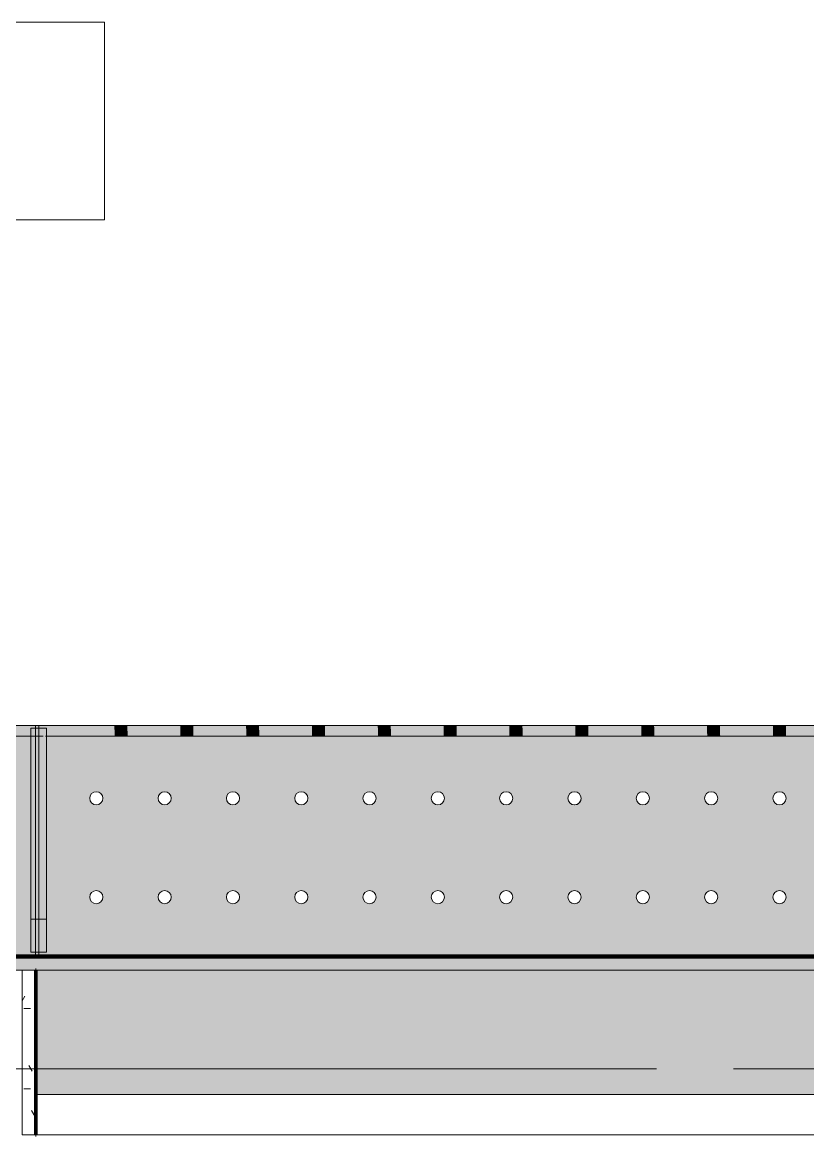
# Model space of a CAD drawing. Header units: millimetres. Extents: x 81469 to 279813, y -8553 to 29000.
# Drawn here: x 121430 to 122623, y -100 to 1589 of the extents above; entities that cross this region are included whole.
import ezdxf

# ---------------------------------------------------------------- set-up
doc = ezdxf.new("R2010")
doc.units = ezdxf.units.MM
doc.linetypes.add('Осевая', pattern=[3175, 635, -476.25, 1587.5, -476.25])
for name, color, linetype, lineweight in [('A-WALL-IDEN', 7, 'Continuous', 9), ('I-WALL', 7, 'Continuous', 9), ('Оси', 7, 'Continuous', 9), ('Оси-2', 7, 'Осевая', 9)]:
    doc.layers.add(name, color=color, linetype=linetype, lineweight=lineweight)
for name, color, linetype, lineweight, true_color in [('I-WALL-14', 7, 'Continuous', 80, 0xffd2ff), ('I-WALL-4', 7, 'Continuous', 9, 0xc0c0c0), ('I-WALL-8', 7, 'Continuous', 80, 0xff80c0), ('Знаки-1', 9, 'Continuous', 9, 0x808080), ('Знаки-3', 7, 'Continuous', 9, 0xd1cabb), ('Знаки-5', 7, 'Continuous', 9, 0xc1bbaf), ('Знаки-6', 7, 'Continuous', 9, 0xaba79f), ('Знаки-7', 7, 'Continuous', 9, 0xccc5b7), ('Знаки-8', 7, 'Continuous', 9, 0xd4ccbd), ('Знаки-9', 7, 'Continuous', 9, 0xd5cdbe)]:
    doc.layers.add(name, color=color, linetype=linetype, lineweight=lineweight, true_color=true_color)
doc.layers.add('Знаки-4', color=7, linetype='Continuous', lineweight=9, transparency=0.5)
pattern_1 = [(0, (0, 0), (121.92, 30.48), [10.058, -81.382, 10.058, -81.382, -487.68]), (0, (0, 0), (121.92, 30.48), [-182.88, 10.058, -172.822, 10.058, -81.382, -213.36]), (0, (0, 0), (121.92, 30.48), [-457.2, 10.058, -50.902, 10.058, -142.342]), (120, (45.72, 15.24), (-87.356454, 90.345817), [10.058, -81.382, 10.058, -81.382, -487.68]), (120, (45.72, 15.24), (-87.356454, 90.345817), [-182.88, 10.058, -172.822, 10.058, -81.382, -213.36]), (120, (45.72, 15.24), (-87.356454, 90.345817), [-457.2, 10.058, -50.902, 10.058, -142.342]), (240, (60.96, 76.2), (-34.563546, -120.825817), [10.058, -81.382, 10.058, -81.382, -487.68]), (240, (60.96, 76.2), (-34.563546, -120.825817), [-182.88, 10.058, -172.822, 10.058, -81.382, -213.36]), (240, (60.96, 76.2), (-34.563546, -120.825817), [-457.2, 10.058, -50.902, 10.058, -142.342])]

# ---------------------------------------------------------------- blocks, each defined once
blk = doc.blocks.new('Зашивка радиатора_ с перфорацией М7_1 - Зашивка радиатора_ с перфорацией М7_1-V31-План отделки стен 3 этажа в осях 23-33')
at = {"layer": 'Знаки-4'}
for points in [[(1529.6, 380), (-370, 380), (-370, 191.3), (1890, 191.3), (1890, 380)], [(1878.3, -163.9), (-370, -163.9), (-370, -179.9), (1890, -179.9), (1890, -163.9), (1885, -163.9)], [(750.3, -163.9), (740, -163.9), (740.7, -179.9), (780, -179.9), (779.3, -163.9), (751.3, -163.9)], [(750.3, -163.9), (750, -163.9), (750.3, -179.9), (770, -179.9), (769.7, -163.9), (751.3, -163.9)], [(752.9, -163.9), (750, -163.9), (750.3, -179.9), (770, -179.9), (769.7, -163.9), (755, -163.9)], [(845.9, -163.9), (840, -163.9), (840.7, -179.9), (880, -179.9), (879.3, -163.9), (850, -163.9)], [(867.1, -163.9), (850, -163.9), (850.3, -179.9), (870, -179.9), (869.7, -163.9), (868.7, -163.9)], [(965, -163.9), (940, -163.9), (940.7, -179.9), (980, -179.9), (979.3, -163.9), (965.2, -163.9)], [(967.1, -163.9), (950, -163.9), (950.3, -179.9), (970, -179.9), (969.7, -163.9), (968.7, -163.9)], [(1050.3, -163.9), (1040, -163.9), (1040.7, -179.9), (1080, -179.9), (1079.3, -163.9), (1051.3, -163.9)], [(1050.3, -163.9), (1050, -163.9), (1050.3, -179.9), (1070, -179.9), (1069.7, -163.9), (1051.3, -163.9)], [(1070, -163.9), (1050, -163.9), (1050.3, -179.9), (1070, -179.9)], [(1174.1, -163.9), (1140, -163.9), (1140.7, -179.9), (1180, -179.9), (1179.3, -163.9), (1175, -163.9)], [(1170, -163.9), (1150, -163.9), (1150.3, -179.9), (1170, -179.9)], [(1268.7, -163.9), (1240, -163.9), (1240.7, -179.9), (1280, -179.9), (1279.3, -163.9), (1269.7, -163.9)], [(1267.1, -163.9), (1250, -163.9), (1250.3, -179.9), (1270, -179.9), (1269.7, -163.9), (1268.7, -163.9)], [(1340, -163.9), (1340.7, -179.9), (1380, -179.9), (1379.3, -163.9), (1340.7, -163.9)], [(1360, -163.9), (1350, -163.9), (1350.3, -179.9), (1370, -179.9), (1369.7, -163.9), (1362.6, -163.9)], [(1350, -163.9), (1350.3, -179.9), (1370, -179.9), (1369.7, -163.9), (1350.3, -163.9)], [(1440, -163.9), (1440.7, -179.9), (1480, -179.9), (1479.3, -163.9), (1440.7, -163.9)], [(1467.1, -163.9), (1450, -163.9), (1450.3, -179.9), (1470, -179.9), (1469.7, -163.9), (1468.7, -163.9)], [(1540, -163.9), (1540.7, -179.9), (1580, -179.9), (1579.3, -163.9), (1540.7, -163.9)], [(1567.1, -163.9), (1550, -163.9), (1550.3, -179.9), (1570, -179.9), (1569.7, -163.9), (1568.7, -163.9)], [(1640, -163.9), (1640.7, -179.9), (1680, -179.9), (1679.3, -163.9), (1640.7, -163.9)], [(1667.1, -163.9), (1650, -163.9), (1650.3, -179.9), (1670, -179.9), (1669.7, -163.9), (1668.7, -163.9)], [(1650.3, -163.9), (1650, -163.9), (1650.3, -179.9), (1670, -179.9), (1669.7, -163.9), (1651.3, -163.9)], [(1742.7, -163.9), (1740, -163.9), (1740.7, -179.9), (1780, -179.9), (1779.3, -163.9), (1742.8, -163.9)], [(1752.9, -163.9), (1750, -164.7), (1750.3, -179.9), (1770, -179.9), (1769.7, -163.9), (1754.8, -163.9)]]:
    blk.add_hatch(color=256, dxfattribs=at).paths.add_polyline_path(points)
h = blk.add_hatch(color=256, dxfattribs=at)
h.paths.add_polyline_path([(1890, 171.3), (-370, 171.3), (-370, -179.9), (1890, -179.9), (1890, 163.9)])
h.paths.add_polyline_path([(1590, 90.4), (1595, 89), (1598.7, 85.4), (1600, 80.4), (1598.7, 75.4), (1595, 71.7), (1590, 70.4), (1585, 71.7), (1581.3, 75.4), (1580, 80.4), (1581.3, 85.4), (1585, 89), (1587.4, 90)])
h.paths.add_polyline_path([(1382.5, 90.4), (1387.5, 89), (1391.2, 85.4), (1392.5, 80.4), (1391.2, 75.4), (1387.5, 71.7), (1382.5, 70.4), (1377.5, 71.7), (1373.8, 75.4), (1372.5, 80.4), (1373.8, 85.4), (1377.5, 89), (1379.9, 90)])
h.paths.add_polyline_path([(1797.5, 90.4), (1802.5, 89), (1806.2, 85.4), (1807.5, 80.4), (1806.2, 75.4), (1802.5, 71.7), (1797.5, 70.4), (1792.5, 71.7), (1788.8, 75.4), (1787.5, 80.4), (1788.8, 85.4), (1792.5, 89), (1794.9, 90)])
h.paths.add_polyline_path([(1278.7, 90.4), (1283.7, 89), (1287.4, 85.4), (1288.7, 80.4), (1287.4, 75.4), (1283.7, 71.7), (1278.7, 70.4), (1273.7, 71.7), (1270.1, 75.4), (1268.7, 80.4), (1270.1, 85.4), (1273.7, 89), (1276.2, 90)])
h.paths.add_polyline_path([(1175, 90.4), (1180, 89), (1183.7, 85.4), (1185, 80.4), (1183.7, 75.4), (1180, 71.7), (1175, 70.4), (1170, 71.7), (1166.3, 75.4), (1165, 80.4), (1166.3, 85.4), (1170.9, 89.4), (1172.4, 90)])
h.paths.add_polyline_path([(1486.2, 90.4), (1491.2, 89), (1494.9, 85.4), (1496.2, 80.4), (1494.9, 75.4), (1491.2, 71.7), (1486.2, 70.4), (1481.2, 71.7), (1477.6, 75.4), (1476.2, 80.4), (1477.6, 85.4), (1481.2, 89), (1483.7, 90)])
h.paths.add_polyline_path([(1071.2, 90.4), (1076.2, 89), (1079.9, 85.4), (1081.2, 80.4), (1079.9, 75.4), (1076.2, 71.7), (1071.2, 70.4), (1066.2, 71.7), (1062.6, 75.4), (1061.2, 80.4), (1062.6, 85.4), (1066.2, 89), (1068.7, 90)])
h.paths.add_polyline_path([(967.5, 90.4), (972.5, 89), (976.2, 85.4), (977.5, 80.4), (976.2, 75.4), (972.5, 71.7), (967.5, 70.4), (962.5, 71.7), (958.8, 75.4), (957.5, 80.4), (958.8, 85.4), (962.5, 89), (964.9, 90)])
h.paths.add_polyline_path([(863.7, 90.4), (868.7, 89), (872.4, 85.4), (873.7, 80.4), (872.4, 75.4), (868.7, 71.7), (863.7, 70.4), (858.7, 71.7), (855.1, 75.4), (853.7, 80.4), (855.1, 85.4), (858.7, 89), (861.2, 90)])
h.paths.add_polyline_path([(1693.7, 90.4), (1698.7, 89), (1702.4, 85.4), (1703.7, 80.4), (1702.4, 75.4), (1698.7, 71.7), (1693.7, 70.4), (1688.7, 71.7), (1685.1, 75.4), (1683.7, 80.4), (1685.1, 85.4), (1688.7, 89), (1691.2, 90)])
h.paths.add_polyline_path([(656.2, 90.4), (661.2, 89), (664.9, 85.4), (666.2, 80.4), (664.9, 75.4), (661.2, 71.7), (656.2, 70.4), (651.2, 71.7), (647.6, 75.4), (646.2, 80.4), (647.6, 85.4), (651.2, 89), (653.7, 90)])
h.paths.add_polyline_path([(-70, 90.4), (-65, 89), (-61.3, 85.4), (-60, 80.4), (-61.3, 75.4), (-65, 71.7), (-70, 70.4), (-75, 71.7), (-78.7, 75.4), (-80, 80.4), (-78.7, 85.4), (-75, 89), (-72.6, 90)])
h.paths.add_polyline_path([(345, 90.4), (350, 89), (353.7, 85.4), (355, 80.4), (353.7, 75.4), (350, 71.7), (345, 70.4), (340, 71.7), (336.3, 75.4), (335, 80.4), (336.3, 85.4), (340, 89), (342.4, 90)])
h.paths.add_polyline_path([(33.7, 90.4), (38.7, 89), (42.4, 85.4), (43.7, 80.4), (42.4, 75.4), (38.7, 71.7), (33.7, 70.4), (28.7, 71.7), (25.1, 75.4), (23.7, 80.4), (25.1, 85.4), (28.7, 89), (31.2, 90)])
h.paths.add_polyline_path([(137.5, 90.4), (142.5, 89), (146.2, 85.4), (147.5, 80.4), (146.2, 75.4), (142.5, 71.7), (137.5, 70.4), (132.5, 71.7), (128.8, 75.4), (127.5, 80.4), (128.8, 85.4), (132.5, 89), (134.9, 90)])
h.paths.add_polyline_path([(-277.5, 90.4), (-272.5, 89), (-268.8, 85.4), (-267.5, 80.4), (-268.8, 75.4), (-272.5, 71.7), (-277.5, 70.4), (-282.5, 71.7), (-286.2, 75.4), (-287.5, 80.4), (-286.2, 85.4), (-282.5, 89), (-280.1, 90)])
h.paths.add_polyline_path([(760, 90.4), (765, 89), (768.7, 85.4), (770, 80.4), (768.7, 75.4), (765, 71.7), (760, 70.4), (755, 71.7), (751.3, 75.4), (750, 80.4), (751.3, 85.4), (755, 89), (757.4, 90)])
h.paths.add_polyline_path([(-173.8, 90.4), (-168.8, 89), (-165.1, 85.4), (-163.8, 80.4), (-165.1, 75.4), (-168.8, 71.7), (-173.8, 70.4), (-178.8, 71.7), (-182.4, 75.4), (-183.8, 80.4), (-182.4, 85.4), (-178.8, 89), (-176.3, 90)])
h.paths.add_polyline_path([(448.7, 90.4), (453.7, 89), (457.4, 85.4), (458.7, 80.4), (457.4, 75.4), (453.5, 71.6), (448.7, 70.4), (443.7, 71.7), (440.1, 75.4), (438.7, 80.4), (440.1, 85.4), (443.7, 89), (446.2, 90)])
h.paths.add_polyline_path([(552.5, 90.4), (557.5, 89), (561.2, 85.4), (562.5, 80.4), (561.2, 75.4), (557.5, 71.7), (552.5, 70.4), (547.5, 71.7), (543.8, 75.4), (542.5, 80.4), (543.8, 85.4), (547.5, 89), (549.9, 90)])
h.paths.add_polyline_path([(241.2, 90.4), (246.2, 89), (249.9, 85.4), (251.2, 80.4), (249.9, 75.4), (246.2, 71.7), (241.2, 70.4), (236.2, 71.7), (232.6, 75.4), (231.2, 80.4), (232.6, 85.4), (236.2, 89), (238.7, 90)])
h.paths.add_polyline_path([(863.7, -59.6), (868.7, -61), (872.4, -64.6), (873.7, -69.6), (872.4, -74.6), (868.7, -78.3), (863.7, -79.6), (858.7, -78.3), (855.1, -74.6), (853.7, -69.6), (855.1, -64.6), (858.7, -61), (861.2, -60)])
h.paths.add_polyline_path([(1382.5, -59.6), (1387.5, -61), (1391.2, -64.6), (1392.5, -69.6), (1391.2, -74.6), (1387.5, -78.3), (1382.5, -79.6), (1377.5, -78.3), (1373.8, -74.6), (1372.5, -69.6), (1373.8, -64.6), (1377.5, -61), (1379.9, -60)])
h.paths.add_polyline_path([(760, -59.6), (765, -61), (768.7, -64.6), (770, -69.6), (768.7, -74.6), (765, -78.3), (760, -79.6), (755, -78.3), (751.3, -74.6), (750, -69.6), (751.3, -64.6), (755, -61), (757.4, -60)])
h.paths.add_polyline_path([(1797.5, -59.6), (1802.5, -61), (1806.2, -64.6), (1807.5, -69.6), (1806.2, -74.6), (1802.5, -78.3), (1797.5, -79.6), (1792.5, -78.3), (1788.8, -74.6), (1787.5, -69.6), (1788.8, -64.6), (1792.5, -61), (1794.9, -60)])
h.paths.add_polyline_path([(1278.7, -59.6), (1283.7, -61), (1287.4, -64.6), (1288.7, -69.6), (1287.4, -74.6), (1283.7, -78.3), (1278.7, -79.6), (1273.7, -78.3), (1270.1, -74.6), (1268.7, -69.6), (1270.1, -64.6), (1273.7, -61), (1276.2, -60)])
h.paths.add_polyline_path([(1590, -59.6), (1595, -61), (1598.7, -64.6), (1600, -69.6), (1598.7, -74.6), (1595, -78.3), (1590, -79.6), (1585, -78.3), (1581.3, -74.6), (1580, -69.6), (1581.3, -64.6), (1585, -61), (1587.4, -60)])
h.paths.add_polyline_path([(1486.2, -59.6), (1491.2, -61), (1494.9, -64.6), (1496.2, -69.6), (1494.9, -74.6), (1491.2, -78.3), (1486.2, -79.6), (1481.2, -78.3), (1477.6, -74.6), (1476.2, -69.6), (1477.6, -64.6), (1481.2, -61), (1483.7, -60)])
h.paths.add_polyline_path([(1175, -59.6), (1180, -61), (1183.7, -64.6), (1185, -69.6), (1183.7, -74.6), (1180, -78.3), (1175, -79.6), (1170, -78.3), (1166.3, -74.6), (1165, -69.6), (1166.3, -64.6), (1170.9, -60.6), (1172.4, -60)])
h.paths.add_polyline_path([(967.5, -59.6), (972.5, -61), (976.2, -64.6), (977.5, -69.6), (976.2, -74.6), (972.5, -78.3), (967.5, -79.6), (962.5, -78.3), (958.8, -74.6), (957.5, -69.6), (958.8, -64.6), (962.5, -61), (964.9, -60)])
h.paths.add_polyline_path([(1693.7, -59.6), (1698.7, -61), (1702.4, -64.6), (1703.7, -69.6), (1702.4, -74.6), (1698.7, -78.3), (1693.7, -79.6), (1688.7, -78.3), (1685.1, -74.6), (1683.7, -69.6), (1685.1, -64.6), (1688.7, -61), (1691.2, -60)])
h.paths.add_polyline_path([(1071.2, -59.6), (1076.2, -61), (1079.9, -64.6), (1081.2, -69.6), (1079.9, -74.6), (1076.2, -78.3), (1071.2, -79.6), (1066.2, -78.3), (1062.6, -74.6), (1061.2, -69.6), (1062.6, -64.6), (1066.2, -61), (1068.7, -60)])
h.paths.add_polyline_path([(-277.5, -59.6), (-272.5, -61), (-268.8, -64.6), (-267.5, -69.6), (-268.8, -74.6), (-272.5, -78.3), (-277.5, -79.6), (-282.5, -78.3), (-286.2, -74.6), (-287.5, -69.6), (-286.2, -64.6), (-282.5, -61), (-280.1, -60)])
h.paths.add_polyline_path([(448.7, -59.6), (453.7, -61), (457.4, -64.6), (458.7, -69.6), (457.4, -74.6), (453.5, -78.4), (448.7, -79.6), (443.7, -78.3), (440.1, -74.6), (438.7, -69.6), (440.1, -64.6), (443.7, -61), (446.2, -60)])
h.paths.add_polyline_path([(656.2, -59.6), (661.2, -61), (664.9, -64.6), (666.2, -69.6), (664.9, -74.6), (661.2, -78.3), (656.2, -79.6), (651.2, -78.3), (647.6, -74.6), (646.2, -69.6), (647.6, -64.6), (651.2, -61), (653.7, -60)])
h.paths.add_polyline_path([(345, -59.6), (350, -61), (353.7, -64.6), (355, -69.6), (353.7, -74.6), (350, -78.3), (345, -79.6), (340, -78.3), (336.3, -74.6), (335, -69.6), (336.3, -64.6), (340, -61), (342.4, -60)])
h.paths.add_polyline_path([(552.5, -59.6), (557.5, -61), (561.2, -64.6), (562.5, -69.6), (561.2, -74.6), (557.5, -78.3), (552.5, -79.6), (547.5, -78.3), (543.8, -74.6), (542.5, -69.6), (543.8, -64.6), (547.5, -61), (549.9, -60)])
h.paths.add_polyline_path([(33.7, -59.6), (38.7, -61), (42.4, -64.6), (43.7, -69.6), (42.4, -74.6), (38.7, -78.3), (33.7, -79.6), (28.7, -78.3), (25.1, -74.6), (23.7, -69.6), (25.1, -64.6), (28.7, -61), (31.2, -60)])
h.paths.add_polyline_path([(-70, -59.6), (-65, -61), (-61.3, -64.6), (-60, -69.6), (-61.3, -74.6), (-65, -78.3), (-70, -79.6), (-75, -78.3), (-78.7, -74.6), (-80, -69.6), (-78.7, -64.6), (-75, -61), (-72.6, -60)])
h.paths.add_polyline_path([(-173.8, -59.6), (-168.8, -61), (-165.1, -64.6), (-163.8, -69.6), (-165.1, -74.6), (-168.8, -78.3), (-173.8, -79.6), (-178.8, -78.3), (-182.4, -74.6), (-183.8, -69.6), (-182.4, -64.6), (-178.8, -61), (-176.3, -60)])
h.paths.add_polyline_path([(137.5, -59.6), (142.5, -61), (146.2, -64.6), (147.5, -69.6), (146.2, -74.6), (142.5, -78.3), (137.5, -79.6), (132.5, -78.3), (128.8, -74.6), (127.5, -69.6), (128.8, -64.6), (132.5, -61), (134.9, -60)])
h.paths.add_polyline_path([(241.2, -59.6), (246.2, -61), (249.9, -64.6), (251.2, -69.6), (249.9, -74.6), (246.2, -78.3), (241.2, -79.6), (236.2, -78.3), (232.6, -74.6), (231.2, -69.6), (232.6, -64.6), (236.2, -61), (238.7, -60)])
at = {"layer": 'Знаки-1'}
for p, q in [((1890, 380), (-370, 380)), ((-370, -179.9), (1885, -179.9))]:
    blk.add_line(p, q, dxfattribs=at)
for centre, start, end in [((760, 80.4), 0, 180), ((863.7, 80.4), 0, 180), ((967.5, 80.4), 0, 180), ((1071.2, 80.4), 0, 180), ((1175, 80.4), 0, 180), ((1278.7, 80.4), 0, 180), ((1382.5, 80.4), 0, 180), ((1486.2, 80.4), 0, 180), ((1590, 80.4), 0, 180), ((1693.7, 80.4), 0, 180), ((1797.5, 80.4), 0, 180), ((760, 80.4), 180, 0), ((863.7, 80.4), 180, 0), ((967.5, 80.4), 180, 0), ((1071.2, 80.4), 180, 0), ((1175, 80.4), 180, 0), ((1278.7, 80.4), 180, 0), ((1382.5, 80.4), 180, 0), ((1486.2, 80.4), 180, 360), ((1590, 80.4), 180, 0), ((1693.7, 80.4), 180, 360), ((1797.5, 80.4), 180, 0), ((760, -69.6), 0, 180), ((863.7, -69.6), 0, 180), ((967.5, -69.6), 0, 180), ((1071.2, -69.6), 0, 180), ((1175, -69.6), 0, 180), ((1278.7, -69.6), 0, 180), ((1382.5, -69.6), 0, 180), ((1486.2, -69.6), 0, 180), ((1590, -69.6), 0, 180), ((1693.7, -69.6), 0, 180), ((1797.5, -69.6), 0, 180), ((760, -69.6), 180, 0), ((863.7, -69.6), 180, 0), ((967.5, -69.6), 180, 0), ((1071.2, -69.6), 180, 0), ((1175, -69.6), 180, 0), ((1278.7, -69.6), 180, 0), ((1382.5, -69.6), 180, 0), ((1486.2, -69.6), 180, 0), ((1590, -69.6), 180, 0), ((1693.7, -69.6), 180, 0), ((1797.5, -69.6), 180, 0)]:
    blk.add_arc(centre, 10, start, end, dxfattribs=at)
at = {"layer": 'Знаки-3'}
for p, q in [((751.3, -163.9), (754.8, -163.9)), ((754.8, -163.9), (751.3, -163.9)), ((755, -163.9), (765, -163.9)), ((765, -163.9), (755, -163.9)), ((765.2, -163.9), (768.7, -163.9)), ((768.7, -163.9), (765.2, -163.9)), ((854.8, -163.9), (851.3, -163.9)), ((865, -163.9), (855, -163.9)), ((868.7, -163.9), (865.2, -163.9)), ((954.8, -163.9), (951.3, -163.9)), ((965, -163.9), (955, -163.9)), ((968.7, -163.9), (965.2, -163.9)), ((1051.3, -163.9), (1054.8, -163.9)), ((1054.8, -163.9), (1051.3, -163.9)), ((1055, -163.9), (1065, -163.9)), ((1065, -163.9), (1055, -163.9)), ((1065.2, -163.9), (1068.7, -163.9)), ((1068.7, -163.9), (1065.2, -163.9)), ((1154.8, -163.9), (1151.3, -163.9)), ((1165, -163.9), (1155, -163.9)), ((1168.7, -163.9), (1165.2, -163.9)), ((1254.8, -163.9), (1251.3, -163.9)), ((1265, -163.9), (1255, -163.9)), ((1268.7, -163.9), (1265.2, -163.9)), ((1350, -163.9), (1350.2, -163.9)), ((1350.2, -163.9), (1350, -163.9)), ((1351.3, -163.9), (1354.8, -163.9)), ((1354.8, -163.9), (1351.3, -163.9)), ((1355, -163.9), (1365, -163.9)), ((1365, -163.9), (1355, -163.9)), ((1365.2, -163.9), (1368.7, -163.9)), ((1368.7, -163.9), (1365.2, -163.9)), ((1454.8, -163.9), (1451.3, -163.9)), ((1465, -163.9), (1455, -163.9)), ((1468.7, -163.9), (1465.2, -163.9)), ((1554.8, -163.9), (1551.3, -163.9)), ((1565, -163.9), (1555, -163.9)), ((1568.7, -163.9), (1565.2, -163.9)), ((1651.3, -163.9), (1654.8, -163.9)), ((1654.8, -163.9), (1651.3, -163.9)), ((1655, -163.9), (1665, -163.9)), ((1665, -163.9), (1655, -163.9)), ((1665.2, -163.9), (1668.7, -163.9)), ((1668.7, -163.9), (1665.2, -163.9)), ((1754.8, -163.9), (1751.3, -163.9)), ((1759.4, -163.9), (1755, -163.9)), ((1765, -163.9), (1760, -163.9)), ((1768.7, -163.9), (1765.2, -163.9)), ((1874.9, -163.9), (1873, -163.9)), ((1885, -163.9), (1878.3, -163.9)), ((1885, -163.9), (1890, -163.9)), ((1890, -163.9), (1890, -176.1)), ((1890, -176.1), (1890, -163.9)), ((751.3, -179.9), (754.8, -179.9)), ((754.8, -179.9), (751.3, -179.9)), ((755, -179.9), (765, -179.9)), ((765, -179.9), (755, -179.9)), ((765.2, -179.9), (768.7, -179.9)), ((768.7, -179.9), (765.2, -179.9)), ((851.3, -179.9), (854.8, -179.9)), ((855, -179.9), (865, -179.9)), ((865.2, -179.9), (868.7, -179.9)), ((951.3, -179.9), (954.8, -179.9)), ((955, -179.9), (965, -179.9)), ((965.2, -179.9), (968.7, -179.9)), ((1051.3, -179.9), (1054.8, -179.9)), ((1054.8, -179.9), (1051.3, -179.9)), ((1055, -179.9), (1065, -179.9)), ((1065, -179.9), (1055, -179.9)), ((1065.2, -179.9), (1068.7, -179.9)), ((1068.7, -179.9), (1065.2, -179.9)), ((1151.3, -179.9), (1154.8, -179.9)), ((1155, -179.9), (1165, -179.9)), ((1165.2, -179.9), (1168.7, -179.9)), ((1251.3, -179.9), (1254.8, -179.9)), ((1255, -179.9), (1265, -179.9)), ((1265.2, -179.9), (1268.7, -179.9)), ((1350, -179.9), (1350.2, -179.9)), ((1350.2, -179.9), (1350, -179.9)), ((1351.3, -179.9), (1354.8, -179.9)), ((1354.8, -179.9), (1351.3, -179.9)), ((1355, -179.9), (1360, -179.9)), ((1365, -179.9), (1355, -179.9)), ((1360, -179.9), (1365, -179.9)), ((1365.2, -179.9), (1368.7, -179.9)), ((1368.7, -179.9), (1365.2, -179.9)), ((1451.3, -179.9), (1454.8, -179.9)), ((1455, -179.9), (1465, -179.9)), ((1465.2, -179.9), (1468.7, -179.9)), ((1551.3, -179.9), (1554.8, -179.9)), ((1555, -179.9), (1565, -179.9)), ((1565.2, -179.9), (1568.7, -179.9)), ((1651.3, -179.9), (1654.8, -179.9)), ((1654.8, -179.9), (1651.3, -179.9)), ((1655, -179.9), (1665, -179.9)), ((1660, -179.9), (1655, -179.9)), ((1665, -179.9), (1660, -179.9)), ((1665.2, -179.9), (1668.7, -179.9)), ((1668.7, -179.9), (1665.2, -179.9)), ((1751.3, -179.9), (1754.8, -179.9)), ((1755, -179.9), (1765, -179.9)), ((1765.2, -179.9), (1768.7, -179.9)), ((1885, -179.9), (1890, -179.9)), ((1890, -176.1), (1890, -179.9))]:
    blk.add_line(p, q, dxfattribs=at)
at = {"layer": 'Знаки-5'}
for p, q in [((1890, 380), (1890, 191.3)), ((1890, 171.3), (1890, 163.9)), ((1890, -163.9), (1890, 163.9)), ((740, -163.9), (680, -163.9)), ((740, -163.9), (750, -163.9)), ((750, -163.9), (740, -163.9)), ((750, -163.9), (770, -163.9)), ((770, -163.9), (750, -163.9)), ((770, -163.9), (780, -163.9)), ((780, -163.9), (770, -163.9)), ((840, -163.9), (780, -163.9)), ((840, -163.9), (880, -163.9)), ((880, -163.9), (840, -163.9)), ((940, -163.9), (880, -163.9)), ((940, -163.9), (950, -163.9)), ((950, -163.9), (940, -163.9)), ((950, -163.9), (970, -163.9)), ((970, -163.9), (950, -163.9)), ((970, -163.9), (980, -163.9)), ((980, -163.9), (970, -163.9)), ((1040, -163.9), (980, -163.9)), ((1040, -163.9), (1050, -163.9)), ((1050, -163.9), (1040, -163.9)), ((1050, -163.9), (1070, -163.9)), ((1070, -163.9), (1050, -163.9)), ((1070, -163.9), (1080, -163.9)), ((1080, -163.9), (1070, -163.9)), ((1140, -163.9), (1080, -163.9)), ((1140, -163.9), (1180, -163.9)), ((1180, -163.9), (1140, -163.9)), ((1240, -163.9), (1180, -163.9)), ((1240, -163.9), (1250, -163.9)), ((1250, -163.9), (1240, -163.9)), ((1250, -163.9), (1270, -163.9)), ((1270, -163.9), (1250, -163.9)), ((1270, -163.9), (1280, -163.9)), ((1280, -163.9), (1270, -163.9)), ((1340, -163.9), (1280, -163.9)), ((1340, -163.9), (1350, -163.9)), ((1350, -163.9), (1340, -163.9)), ((1350, -163.9), (1370, -163.9)), ((1370, -163.9), (1350, -163.9)), ((1370, -163.9), (1380, -163.9)), ((1380, -163.9), (1370, -163.9)), ((1440, -163.9), (1380, -163.9)), ((1440, -163.9), (1480, -163.9)), ((1480, -163.9), (1440, -163.9)), ((1540, -163.9), (1480, -163.9)), ((1540, -163.9), (1550, -163.9)), ((1550, -163.9), (1540, -163.9)), ((1550, -163.9), (1570, -163.9)), ((1570, -163.9), (1550, -163.9)), ((1570, -163.9), (1580, -163.9)), ((1580, -163.9), (1570, -163.9)), ((1640, -163.9), (1580, -163.9)), ((1640, -163.9), (1650, -163.9)), ((1650, -163.9), (1640, -163.9)), ((1650, -163.9), (1670, -163.9)), ((1670, -163.9), (1650, -163.9)), ((1670, -163.9), (1680, -163.9)), ((1680, -163.9), (1670, -163.9)), ((1709, -163.9), (1680, -163.9)), ((1740, -163.9), (1709.7, -163.9)), ((1740, -163.9), (1742.7, -163.9)), ((1742.7, -163.9), (1740, -163.9)), ((1742.8, -163.9), (1759.4, -163.9)), ((1759.4, -163.9), (1742.8, -163.9)), ((1760, -163.9), (1780, -163.9)), ((1780, -163.9), (1760, -163.9)), ((1842.1, -163.9), (1780, -163.9)), ((1858.4, -163.9), (1842.7, -163.9)), ((1873, -163.9), (1859.2, -163.9)), ((1873, -163.9), (1874.9, -163.9)), ((1878.3, -163.9), (1885, -163.9)), ((680, -179.9), (740, -179.9)), ((740, -179.9), (750, -179.9)), ((750, -179.9), (740, -179.9)), ((750, -179.9), (770, -179.9)), ((770, -179.9), (750, -179.9)), ((770, -179.9), (780, -179.9)), ((780, -179.9), (770, -179.9)), ((780, -179.9), (840, -179.9)), ((840, -179.9), (880, -179.9)), ((880, -179.9), (840, -179.9)), ((880, -179.9), (940, -179.9)), ((940, -179.9), (950, -179.9)), ((950, -179.9), (940, -179.9)), ((950, -179.9), (970, -179.9)), ((970, -179.9), (950, -179.9)), ((970, -179.9), (980, -179.9)), ((980, -179.9), (970, -179.9)), ((980, -179.9), (1040, -179.9)), ((1040, -179.9), (1050, -179.9)), ((1040.7, -179.9), (1040, -179.9)), ((1050, -179.9), (1040.7, -179.9)), ((1050, -179.9), (1070, -179.9)), ((1070, -179.9), (1050, -179.9)), ((1070, -179.9), (1080, -179.9)), ((1080, -179.9), (1070, -179.9)), ((1080, -179.9), (1140, -179.9)), ((1140, -179.9), (1180, -179.9)), ((1180, -179.9), (1140, -179.9)), ((1180, -179.9), (1240, -179.9)), ((1240, -179.9), (1250, -179.9)), ((1250, -179.9), (1240, -179.9)), ((1250, -179.9), (1270, -179.9)), ((1270, -179.9), (1250, -179.9)), ((1270, -179.9), (1280, -179.9)), ((1280, -179.9), (1270, -179.9)), ((1280, -179.9), (1340, -179.9)), ((1340, -179.9), (1350, -179.9)), ((1350, -179.9), (1340, -179.9)), ((1350, -179.9), (1370, -179.9)), ((1370, -179.9), (1350, -179.9)), ((1370, -179.9), (1380, -179.9)), ((1380, -179.9), (1370, -179.9)), ((1380, -179.9), (1440, -179.9)), ((1440, -179.9), (1480, -179.9)), ((1480, -179.9), (1440, -179.9)), ((1480, -179.9), (1540, -179.9)), ((1540, -179.9), (1550, -179.9)), ((1550, -179.9), (1540, -179.9)), ((1550, -179.9), (1570, -179.9)), ((1570, -179.9), (1550, -179.9)), ((1570, -179.9), (1580, -179.9)), ((1580, -179.9), (1570, -179.9)), ((1580, -179.9), (1640, -179.9)), ((1640, -179.9), (1650, -179.9)), ((1650, -179.9), (1640, -179.9)), ((1650, -179.9), (1670, -179.9)), ((1670, -179.9), (1650, -179.9)), ((1670, -179.9), (1680, -179.9)), ((1680, -179.9), (1670, -179.9)), ((1680, -179.9), (1740, -179.9)), ((1740, -179.9), (1780, -179.9)), ((1780, -179.9), (1740, -179.9)), ((1780, -179.9), (1885, -179.9)), ((1885, -179.9), (1890, -179.9)), ((1890, -179.9), (1890, -176.1))]:
    blk.add_line(p, q, dxfattribs=at)
at = {"layer": 'Знаки-6'}
for p, q in [((-370, 380), (1890, 380)), ((1890, 163.9), (1890, 171.3)), ((-322.1, -163.9), (1709, -163.9)), ((1709.7, -163.9), (1842.1, -163.9)), ((1842.7, -163.9), (1858.4, -163.9)), ((1859.2, -163.9), (1873, -163.9)), ((1885, -179.9), (-370, -179.9)), ((1885, -179.9), (-370, -179.9))]:
    blk.add_line(p, q, dxfattribs=at)
for centre, start, end in [((760, 80.4), 0, 180), ((863.7, 80.4), 0, 180), ((967.5, 80.4), 0, 180), ((1071.2, 80.4), 0, 180), ((1175, 80.4), 0, 180), ((1278.7, 80.4), 0, 180), ((1382.5, 80.4), 0, 180), ((1486.2, 80.4), 0, 180), ((1590, 80.4), 0, 180), ((1693.7, 80.4), 0, 180), ((1797.5, 80.4), 0, 180), ((760, 80.4), 180, 360), ((863.7, 80.4), 180, 360), ((967.5, 80.4), 180, 0), ((1071.2, 80.4), 180, 360), ((1175, 80.4), 180, 360), ((1278.7, 80.4), 180, 360), ((1382.5, 80.4), 180, 360), ((1486.2, 80.4), 180, 360), ((1590, 80.4), 180, 360), ((1693.7, 80.4), 180, 360), ((1797.5, 80.4), 180, 360), ((760, -69.6), 0, 180), ((863.7, -69.6), 0, 180), ((967.5, -69.6), 0, 180), ((1071.2, -69.6), 30, 180), ((1071.2, -69.6), 0, 30), ((1175, -69.6), 0, 180), ((1278.7, -69.6), 0, 180), ((1382.5, -69.6), 0, 180), ((1486.2, -69.6), 0, 180), ((1590, -69.6), 0, 180), ((1693.7, -69.6), 0, 180), ((1797.5, -69.6), 0, 180), ((760, -69.6), 180, 360), ((863.7, -69.6), 180, 360), ((967.5, -69.6), 180, 360), ((1071.2, -69.6), 180, 360), ((1175, -69.6), 180, 360), ((1278.7, -69.6), 180, 360), ((1382.5, -69.6), 180, 360), ((1486.2, -69.6), 180, 360), ((1590, -69.6), 180, 360), ((1693.7, -69.6), 180, 360), ((1797.5, -69.6), 180, 360)]:
    blk.add_arc(centre, 10, start, end, dxfattribs=at)
at = {"layer": 'Знаки-7'}
for p, q in [((1890, 163.9), (1890, -163.9)), ((750, -163.9), (740.7, -163.9)), ((750, -163.9), (751.3, -163.9)), ((768.7, -163.9), (750, -163.9)), ((751.3, -163.9), (768.7, -163.9)), ((768.7, -163.9), (770, -163.9)), ((770, -163.9), (768.7, -163.9)), ((779.3, -163.9), (770, -163.9)), ((850, -163.9), (840.7, -163.9)), ((850, -163.9), (854.8, -163.9)), ((854.8, -163.9), (850, -163.9)), ((855, -163.9), (865, -163.9)), ((865, -163.9), (855, -163.9)), ((865.2, -163.9), (870, -163.9)), ((870, -163.9), (865.2, -163.9)), ((879.3, -163.9), (870, -163.9)), ((950, -163.9), (940.7, -163.9)), ((951.3, -163.9), (954.8, -163.9)), ((954.8, -163.9), (951.3, -163.9)), ((955, -163.9), (965, -163.9)), ((965, -163.9), (955, -163.9)), ((965.2, -163.9), (968.7, -163.9)), ((968.7, -163.9), (965.2, -163.9)), ((979.3, -163.9), (970, -163.9)), ((1050, -163.9), (1040.7, -163.9)), ((1050, -163.9), (1051.3, -163.9)), ((1068.7, -163.9), (1050, -163.9)), ((1051.3, -163.9), (1068.7, -163.9)), ((1068.7, -163.9), (1070, -163.9)), ((1070, -163.9), (1068.7, -163.9)), ((1079.3, -163.9), (1070, -163.9)), ((1150, -163.9), (1140.7, -163.9)), ((1150, -163.9), (1154.8, -163.9)), ((1151.3, -163.9), (1150, -163.9)), ((1154.8, -163.9), (1151.3, -163.9)), ((1155, -163.9), (1165, -163.9)), ((1160, -163.9), (1155, -163.9)), ((1165, -163.9), (1160, -163.9)), ((1165.2, -163.9), (1168.7, -163.9)), ((1170, -163.9), (1165.2, -163.9)), ((1168.7, -163.9), (1170, -163.9)), ((1179.3, -163.9), (1170.9, -163.9)), ((1250, -163.9), (1240.7, -163.9)), ((1251.3, -163.9), (1254.8, -163.9)), ((1254.8, -163.9), (1251.3, -163.9)), ((1255, -163.9), (1265, -163.9)), ((1265, -163.9), (1255, -163.9)), ((1265.2, -163.9), (1268.7, -163.9)), ((1268.7, -163.9), (1265.2, -163.9)), ((1279.3, -163.9), (1270, -163.9)), ((1350, -163.9), (1340.7, -163.9)), ((1350, -163.9), (1350.2, -163.9)), ((1350.2, -163.9), (1350, -163.9)), ((1350.3, -163.9), (1370, -163.9)), ((1370, -163.9), (1350.3, -163.9)), ((1379.3, -163.9), (1370, -163.9)), ((1450, -163.9), (1440.7, -163.9)), ((1450, -163.9), (1454.8, -163.9)), ((1454.8, -163.9), (1450, -163.9)), ((1455, -163.9), (1460, -163.9)), ((1460, -163.9), (1455, -163.9)), ((1460, -163.9), (1465, -163.9)), ((1465, -163.9), (1460, -163.9)), ((1465.2, -163.9), (1470, -163.9)), ((1468.7, -163.9), (1465.2, -163.9)), ((1470, -163.9), (1468.7, -163.9)), ((1479.3, -163.9), (1470, -163.9)), ((1550, -163.9), (1540.7, -163.9)), ((1551.3, -163.9), (1554.8, -163.9)), ((1554.8, -163.9), (1551.3, -163.9)), ((1555, -163.9), (1565, -163.9)), ((1565, -163.9), (1555, -163.9)), ((1565.2, -163.9), (1568.7, -163.9)), ((1568.7, -163.9), (1565.2, -163.9)), ((1579.3, -163.9), (1570, -163.9)), ((1650, -163.9), (1640.7, -163.9)), ((1650, -163.9), (1669.7, -163.9)), ((1651.3, -163.9), (1650, -163.9)), ((1660, -163.9), (1651.3, -163.9)), ((1662.6, -163.9), (1660, -163.9)), ((1665, -163.9), (1662.6, -163.9)), ((1667.1, -163.9), (1665, -163.9)), ((1668.7, -163.9), (1667.1, -163.9)), ((1669.7, -163.9), (1668.7, -163.9)), ((1669.7, -163.9), (1670, -163.9)), ((1670, -163.9), (1669.7, -163.9)), ((1679.3, -163.9), (1670, -163.9)), ((1742.7, -163.9), (1740.7, -163.9)), ((1750, -163.9), (1742.8, -163.9)), ((1750, -163.9), (1754.8, -163.9)), ((1754.8, -163.9), (1750, -163.9)), ((1755, -163.9), (1759.4, -163.9)), ((1759.4, -163.9), (1755, -163.9)), ((1760, -163.9), (1765, -163.9)), ((1765, -163.9), (1760, -163.9)), ((1765.2, -163.9), (1770, -163.9)), ((1770, -163.9), (1765.2, -163.9)), ((1779.3, -163.9), (1770, -163.9)), ((1890, -176.1), (1890, -163.9)), ((740.7, -179.9), (750, -179.9)), ((750, -179.9), (757.4, -179.9)), ((770, -179.9), (750, -179.9)), ((757.4, -179.9), (767.1, -179.9)), ((767.1, -179.9), (770, -179.9)), ((770, -179.9), (779.3, -179.9)), ((840.7, -179.9), (850, -179.9)), ((850, -179.9), (854.8, -179.9)), ((854.8, -179.9), (850, -179.9)), ((855, -179.9), (857.4, -179.9)), ((862.6, -179.9), (855, -179.9)), ((857.4, -179.9), (865, -179.9)), ((865, -179.9), (862.6, -179.9)), ((865.2, -179.9), (870, -179.9)), ((869.7, -179.9), (865.2, -179.9)), ((870, -179.9), (869.7, -179.9)), ((870, -179.9), (879.3, -179.9)), ((940.7, -179.9), (950, -179.9)), ((951.3, -179.9), (954.8, -179.9)), ((954.8, -179.9), (951.3, -179.9)), ((955, -179.9), (965, -179.9)), ((965, -179.9), (955, -179.9)), ((965.2, -179.9), (968.7, -179.9)), ((968.7, -179.9), (965.2, -179.9)), ((970, -179.9), (979.3, -179.9)), ((1040.7, -179.9), (1050, -179.9)), ((1050, -179.9), (1070, -179.9)), ((1070, -179.9), (1050, -179.9)), ((1070, -179.9), (1079.3, -179.9)), ((1140.7, -179.9), (1150, -179.9)), ((1150, -179.9), (1154.8, -179.9)), ((1154.8, -179.9), (1150, -179.9)), ((1155, -179.9), (1157.4, -179.9)), ((1162.6, -179.9), (1155, -179.9)), ((1157.4, -179.9), (1165, -179.9)), ((1165, -179.9), (1162.6, -179.9)), ((1165.2, -179.9), (1170, -179.9)), ((1169.7, -179.9), (1165.2, -179.9)), ((1170, -179.9), (1169.7, -179.9)), ((1170.9, -179.9), (1179.3, -179.9)), ((1240.7, -179.9), (1250, -179.9)), ((1251.3, -179.9), (1254.8, -179.9)), ((1254.8, -179.9), (1251.3, -179.9)), ((1255, -179.9), (1265, -179.9)), ((1265, -179.9), (1255, -179.9)), ((1265.2, -179.9), (1268.7, -179.9)), ((1268.7, -179.9), (1265.2, -179.9)), ((1270, -179.9), (1279.3, -179.9)), ((1340.7, -179.9), (1350, -179.9)), ((1350, -179.9), (1350.2, -179.9)), ((1350.2, -179.9), (1350, -179.9)), ((1350.3, -179.9), (1367.1, -179.9)), ((1352.9, -179.9), (1350.3, -179.9)), ((1355, -179.9), (1352.9, -179.9)), ((1360, -179.9), (1355, -179.9)), ((1362.6, -179.9), (1360, -179.9)), ((1365, -179.9), (1362.6, -179.9)), ((1367.1, -179.9), (1365, -179.9)), ((1367.1, -179.9), (1368.7, -179.9)), ((1368.7, -179.9), (1367.1, -179.9)), ((1368.7, -179.9), (1369.7, -179.9)), ((1369.7, -179.9), (1368.7, -179.9)), ((1369.7, -179.9), (1370, -179.9)), ((1370, -179.9), (1369.7, -179.9)), ((1370, -179.9), (1379.3, -179.9)), ((1440.7, -179.9), (1450, -179.9)), ((1450, -179.9), (1451.3, -179.9)), ((1451.3, -179.9), (1450, -179.9)), ((1451.3, -179.9), (1452.9, -179.9)), ((1452.9, -179.9), (1451.3, -179.9)), ((1452.9, -179.9), (1454.8, -179.9)), ((1454.8, -179.9), (1452.9, -179.9)), ((1455, -179.9), (1457.4, -179.9)), ((1457.4, -179.9), (1455, -179.9)), ((1457.4, -179.9), (1460, -179.9)), ((1460, -179.9), (1457.4, -179.9)), ((1460, -179.9), (1462.6, -179.9)), ((1462.6, -179.9), (1460, -179.9)), ((1462.6, -179.9), (1465, -179.9)), ((1465, -179.9), (1462.6, -179.9)), ((1465.2, -179.9), (1467.1, -179.9)), ((1467.1, -179.9), (1465.2, -179.9)), ((1467.1, -179.9), (1468.7, -179.9)), ((1468.7, -179.9), (1467.1, -179.9)), ((1468.7, -179.9), (1469.7, -179.9)), ((1469.7, -179.9), (1468.7, -179.9)), ((1469.7, -179.9), (1470, -179.9)), ((1470, -179.9), (1469.7, -179.9)), ((1470, -179.9), (1479.3, -179.9)), ((1540.7, -179.9), (1550, -179.9)), ((1551.3, -179.9), (1554.8, -179.9)), ((1554.8, -179.9), (1551.3, -179.9)), ((1555, -179.9), (1565, -179.9)), ((1565, -179.9), (1555, -179.9)), ((1565.2, -179.9), (1568.7, -179.9)), ((1568.7, -179.9), (1565.2, -179.9)), ((1570, -179.9), (1579.3, -179.9)), ((1640.7, -179.9), (1650, -179.9)), ((1650, -179.9), (1652.9, -179.9)), ((1670, -179.9), (1650, -179.9)), ((1652.9, -179.9), (1670, -179.9)), ((1670, -179.9), (1679.3, -179.9)), ((1740.7, -179.9), (1750, -179.9)), ((1750, -179.9), (1754.8, -179.9)), ((1750.3, -179.9), (1750, -179.9)), ((1754.8, -179.9), (1750.3, -179.9)), ((1755, -179.9), (1765, -179.9)), ((1765, -179.9), (1755, -179.9)), ((1765.2, -179.9), (1770, -179.9)), ((1770, -179.9), (1765.2, -179.9)), ((1770, -179.9), (1779.3, -179.9)), ((1890, -179.9), (1885, -179.9)), ((1890, -179.9), (1885, -179.9)), ((1890, -176.1), (1890, -179.9)), ((1890, -179.9), (1890, -176.1))]:
    blk.add_line(p, q, dxfattribs=at)
at = {"layer": 'Знаки-8'}
for p, q in [((754.8, -163.9), (751.3, -163.9)), ((765, -163.9), (755, -163.9)), ((768.7, -163.9), (765.2, -163.9)), ((1054.8, -163.9), (1051.3, -163.9)), ((1065, -163.9), (1055, -163.9)), ((1068.7, -163.9), (1065.2, -163.9)), ((1350.2, -163.9), (1350.3, -163.9)), ((1350.3, -163.9), (1350.2, -163.9)), ((1354.8, -163.9), (1351.3, -163.9)), ((1365, -163.9), (1355, -163.9)), ((1368.7, -163.9), (1365.2, -163.9)), ((1654.8, -163.9), (1651.3, -163.9)), ((1665, -163.9), (1655, -163.9)), ((1668.7, -163.9), (1665.2, -163.9)), ((751.3, -179.9), (754.8, -179.9)), ((755, -179.9), (765, -179.9)), ((765.2, -179.9), (768.7, -179.9)), ((1051.3, -179.9), (1054.8, -179.9)), ((1055, -179.9), (1065, -179.9)), ((1065.2, -179.9), (1068.7, -179.9)), ((1350.2, -179.9), (1350.3, -179.9)), ((1350.3, -179.9), (1350.2, -179.9)), ((1351.3, -179.9), (1354.8, -179.9)), ((1355, -179.9), (1365, -179.9)), ((1365.2, -179.9), (1368.7, -179.9)), ((1651.3, -179.9), (1654.8, -179.9)), ((1655, -179.9), (1665, -179.9)), ((1665.2, -179.9), (1668.7, -179.9))]:
    blk.add_line(p, q, dxfattribs=at)
at = {"layer": 'Знаки-9'}
for q in [(1885, -163.9), (1890, -176.1)]:
    blk.add_line((1890, -163.9), q, dxfattribs=at)
blk = doc.blocks.new('Зашивка без перфорации М3 - М3_28-31190846-План отделки стен 3 этажа в осях 23-33')
at = {"layer": 'Знаки-4'}
for points in [[(810.2, 171.3), (-430, 171.3), (-430, -179.9), (810.2, -179.9), (810.2, 35.7)], [(-430, -163.9), (-430, -179.9), (810, -179.9), (810, -163.9), (-426.7, -163.9)]]:
    blk.add_hatch(color=256, dxfattribs=at).paths.add_polyline_path(points)
at = {"layer": 'Знаки-1'}
for p, q in [((-430, 171.3), (-430, -179.9)), ((810.2, -179.9), (810.2, 171.3)), ((-430, -179.9), (810.2, -179.9))]:
    blk.add_line(p, q, dxfattribs=at)
at = {"layer": 'Знаки-3'}
for p, q in [((-418, -163.9), (-425, -163.9)), ((-430, -176.1), (-430, -177.3)), ((-430, -179.9), (-425, -179.9))]:
    blk.add_line(p, q, dxfattribs=at)
at = {"layer": 'Знаки-5'}
for p, q in [((-430, -163.9), (-418, -163.9)), ((-430, -163.9), (-430, -176.1)), ((810, -163.9), (-418, -163.9)), ((810, -163.9), (810, -179.9)), ((-425, -179.9), (810, -179.9))]:
    blk.add_line(p, q, dxfattribs=at)
at = {"layer": 'Знаки-6'}
for p, q in [((-430, -179.9), (-430, 171.3)), ((810.2, 171.3), (810.2, -179.9)), ((-418, -163.9), (810, -163.9)), ((810, -179.9), (810, -163.9)), ((-430, -176.1), (-430, -179.9)), ((810.2, -179.9), (-430, -179.9)), ((810, -179.9), (-430, -179.9))]:
    blk.add_line(p, q, dxfattribs=at)
at = {"layer": 'Знаки-9'}
for p, q in [((-425, -163.9), (-430, -163.9)), ((-430, -163.9), (-430, -173.1)), ((-430, -174.6), (-430, -176.1))]:
    blk.add_line(p, q, dxfattribs=at)
blk = doc.blocks.new('Зашивка_ опоясывающая панель - Зашивка_ опоясывающая панель-V57-План отделки стен 3 этажа в осях 23-33')
at = {"layer": 'Знаки-4'}
for points in [[(-406, -110), (-406, 180), (-430, 180), (-430, -110), (-418, -110)], [(-418, -160), (-406, -160), (-406, 180), (-430, 180), (-430, -160), (-421.3, -160)]]:
    blk.add_hatch(color=256, dxfattribs=at).paths.add_polyline_path(points)
at = {"layer": 'Знаки-1'}
for p, q in [((-418, 180), (-406, 180)), ((-406, 180), (-406, -160)), ((-418, -160), (-406, -160))]:
    blk.add_line(p, q, dxfattribs=at)
at = {"layer": 'Знаки-3'}
for p, q in [((-430, 180), (-430, 167.9)), ((-430, 180), (-423, 180)), ((-418, 180), (-415.6, 180)), ((-415.4, 180), (-411.6, 180)), ((-411.4, 180), (-406, 180)), ((-406, 178.2), (-406, 179.6)), ((-406, 175.3), (-406, 178.1)), ((-406, 167.9), (-406, 175))]:
    blk.add_line(p, q, dxfattribs=at)
at = {"layer": 'Знаки-5'}
for p, q in [((-430, 167.9), (-430, -110)), ((-430, -110), (-430, 167.9)), ((-406, 167.9), (-406, 165.9)), ((-406, 160.7), (-406, -110)), ((-430, -110), (-430, -160)), ((-430, -110), (-423, -110)), ((-430, -110), (-418, -110)), ((-418, -110), (-406, -110)), ((-406, -155.1), (-406, -110)), ((-423, -160), (-430, -160)), ((-410, -160), (-417.6, -160))]:
    blk.add_line(p, q, dxfattribs=at)
at = {"layer": 'Знаки-6'}
for p, q in [((-430, -160), (-430, 180)), ((-430, 180), (-418, 180)), ((-418, 180), (-406, 180)), ((-406, -110), (-406, 180)), ((-418, -110), (-406, -110)), ((-430, -160), (-418, -160))]:
    blk.add_line(p, q, dxfattribs=at)
at = {"layer": 'Знаки-7'}
for p, q in [((-430, 180), (-430, 167.9)), ((-430, 167.9), (-430, 180)), ((-430, 180), (-423, 180)), ((-430, 180), (-418, 180)), ((-418, 180), (-415.6, 180)), ((-415.4, 180), (-411.6, 180)), ((-411.4, 180), (-406, 180)), ((-406, 179.6), (-406, 178.2)), ((-406, 178.1), (-406, 175.3)), ((-406, 175), (-406, 167.9)), ((-430, 167.9), (-430, -110)), ((-406, 165.9), (-406, 167.9)), ((-406, -110), (-406, 160.7)), ((-423, -110), (-418, -110)), ((-418, -160), (-423, -160))]:
    blk.add_line(p, q, dxfattribs=at)
at = {"layer": 'Знаки-8'}
for p, q in [((-423, 180), (-421.3, 180)), ((-419.3, 180), (-418, 180))]:
    blk.add_line(p, q, dxfattribs=at)
at = {"layer": 'Знаки-9'}
for p, q in [((-423, 180), (-421.3, 180)), ((-419.3, 180), (-418, 180))]:
    blk.add_line(p, q, dxfattribs=at)
blk = doc.blocks.new('М_стена_0001 - Типоразмер_без рамки-25382661-План отделки стен 3 этажа в осях 23-33')
at = {"layer": 'A-WALL-IDEN'}
for p, q in [((3.258, 1.523), (-3.273, 1.523)), ((-3.273, 1.523), (-3.273, -1.477)), ((3.258, -1.477), (3.258, 1.523)), ((-3.273, -1.477), (3.258, -1.477))]:
    blk.add_line(p, q, dxfattribs=at)

msp = doc.modelspace()

# ---------------------------------------------------------------- hatches: boundary and pattern name
at = {"layer": 'I-WALL'}
h = msp.add_hatch(dxfattribs=at)
h.set_pattern_fill('FP_35', color=256, style=0, pattern_type=2)
h.set_pattern_definition(pattern_1)
h.paths.add_polyline_path([(124680.1, 150), (124810, 150), (124810, 170), (109770, 170), (109771, 150), (123962.7, 150)])
h = msp.add_hatch(dxfattribs=at)
h.set_pattern_fill('FP_35', color=256, style=0, pattern_type=2)
h.set_pattern_definition(pattern_1)
h.paths.add_polyline_path([(121430, -100), (121450, -100), (121450, 150), (121430, 150), (121430, 48.8)])

# ---------------------------------------------------------------- linework, layer by layer
at = {"layer": 'I-WALL-14'}
for p, q in [((121451, 150), (121450, 150)), ((121450, 150), (121450, -100)), ((121451, -100), (121451, 150)), ((121450, -100), (121451, -100))]:
    msp.add_line(p, q, dxfattribs=at)
at = {"layer": 'I-WALL-4'}
for p, q in [((109771, 150), (124830, 150)), ((121450, 150), (121430, 150)), ((121430, 150), (121430, -100)), ((123730, -100), (121430, -100))]:
    msp.add_line(p, q, dxfattribs=at)
at = {"layer": 'I-WALL-8'}
for p, q in [((124809, 171), (109771, 171)), ((109771, 170), (124809, 170))]:
    msp.add_line(p, q, dxfattribs=at)
at = {"layer": 'Оси'}
msp.add_line((122510, 0), (125010, 0), dxfattribs=at)
at = {"layer": 'Оси-2'}
msp.add_line((84769.4, 0), (122510, 0), dxfattribs=at)

# ---------------------------------------------------------------- block references
at = {"layer": 'A-WALL-IDEN', "xscale": 99.99999999999993, "yscale": 99.99999999999993, "zscale": 99.99999999999993}
msp.add_blockref('М_стена_0001 - Типоразмер_без рамки-25382661-План отделки стен 3 этажа в осях 23-33', (121229.3, 1437), dxfattribs=at)
at = {"layer": 'Знаки-1'}
msp.add_blockref('Зашивка_ опоясывающая панель - Зашивка_ опоясывающая панель-V57-План отделки стен 3 этажа в осях 23-33', (121873, 337.4), dxfattribs=at)
at = {"layer": 'Знаки-3', "rotation": 180}
msp.add_blockref('Зашивка радиатора_ с перфорацией М7_1 - Зашивка радиатора_ с перфорацией М7_1-V31-План отделки стен 3 этажа в осях 23-33', (123340, 341.3), dxfattribs=at)
at = {"layer": 'Знаки-5', "rotation": 180}
msp.add_blockref('Зашивка без перфорации М3 - М3_28-31190846-План отделки стен 3 этажа в осях 23-33', (121025, 341.3), dxfattribs=at)

doc.saveas('drawing.dxf')
